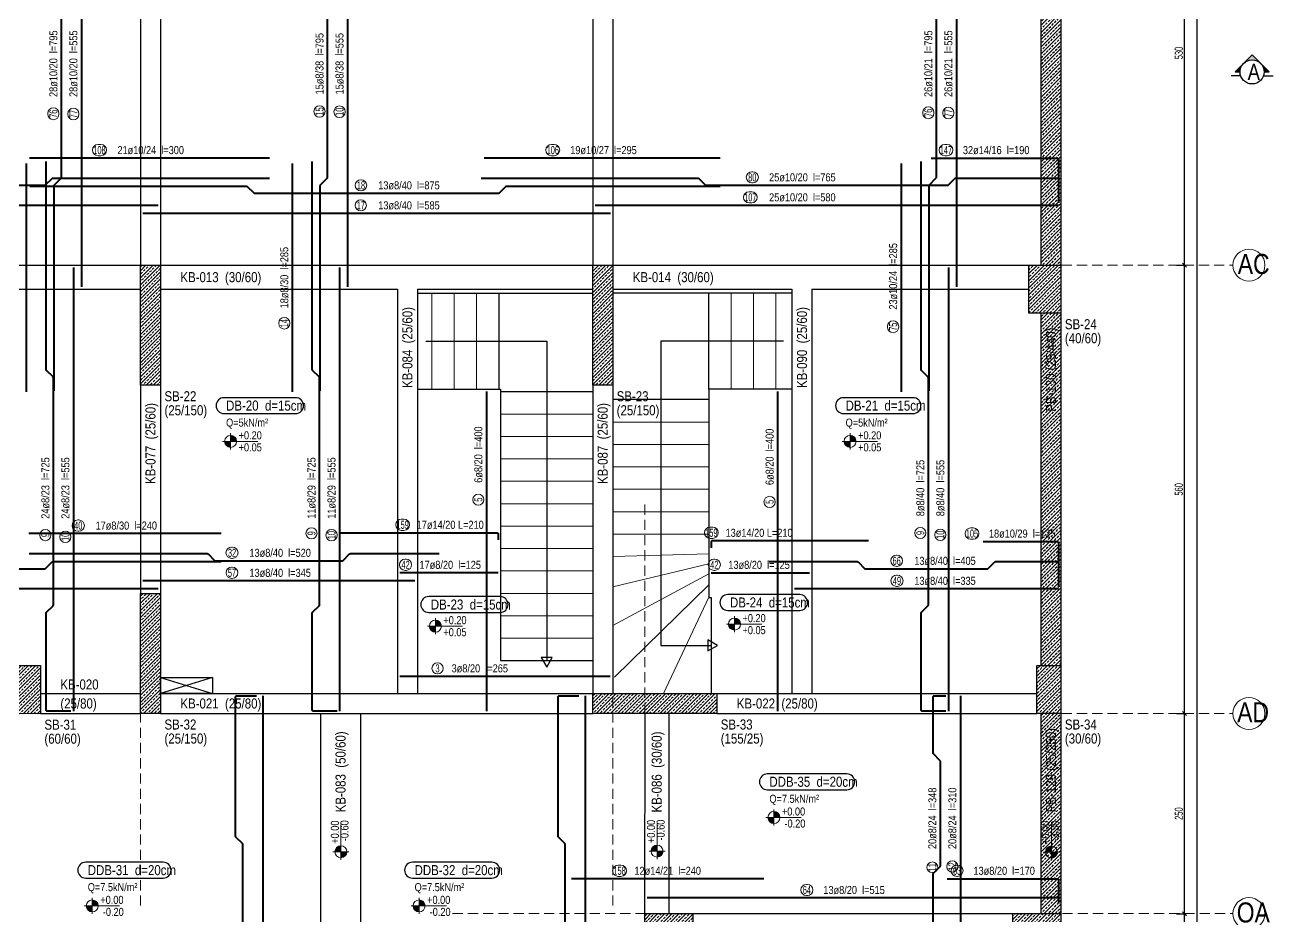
# Model space of a CAD drawing. Header units: millimetres. Extents: x 2543 to 7291, y 513 to 5794.
# Drawn here: x 5732 to 7291, y 3595 to 4708 of the extents above; entities that cross this region are included whole.
import ezdxf
from ezdxf.enums import TextEntityAlignment as Align

# ---------------------------------------------------------------- set-up
doc = ezdxf.new("R2010")
doc.units = ezdxf.units.MM
doc.linetypes.add('DASHED', pattern=[19.05, 12.7, -6.35])
for name, color, linetype, lineweight in [('AKS BALONU (BEYKENT)', 7, 'Continuous', 20), ('AKS CIZGISI (BEYKENT)', 252, 'DASHED', 20), ('AKS NO (BEYKENT)', 3, 'Continuous', 20), ('AKS OLCU (BEYKENT)', 200, 'Continuous', 20), ('BOSLUK (BEYKENT)', 30, 'Continuous', 30), ('CIZGI (BEYKENT)', 1, 'Continuous', 20), ('DONATI (BEYKENT)', 4, 'Continuous', 40), ('DONATI YAZISI (BEYKENT)', 3, 'Continuous', 20), ('DOSEME ISMI (BEYKENT)', 9, 'Continuous', 20), ('DOSEME PAFTA (BEYKENT)', 3, 'Continuous', 20), ('DOSEME SINIRI (BEYKENT)', 71, 'Continuous', 30), ('KESIT (BEYKENT)', 151, 'Continuous', 25), ('KESIT ISMI (BEYKENT)', 6, 'Continuous', 20), ('KIRIS (BEYKENT)', 2, 'Continuous', 30), ('KIRIS ISMI (BEYKENT)', 40, 'Continuous', 20), ('KOLON (BEYKENT)', 3, 'Continuous', 30), ('KOLON ISMI (BEYKENT)', 91, 'Continuous', 20), ('KOT CIZGI (BEYKENT)', 120, 'Continuous', 20), ('KOT YAZI (BEYKENT)', 7, 'Continuous', 20), ('MERDIVEN (BEYKENT)', 5, 'Continuous', 20), ('MERDIVEN YAZI (BEYKENT)', 51, 'Continuous', 20), ('PERDE (BEYKENT)', 6, 'Continuous', 30), ('PERDE ISMI (BEYKENT)', 240, 'Continuous', 20), ('POZ BALON (BEYKENT)', 14, 'Continuous', 20), ('POZ NO (BEYKENT)', 2, 'Continuous', 20), ('TARAMA (BEYKENT)', 252, 'Continuous', 20), ('YAZI (BEYKENT)', 140, 'Continuous', 20)]:
    doc.layers.add(name, color=color, linetype=linetype, lineweight=lineweight)
doc.styles.add('DSMOLC-50', font='Bahnschrift Light Condensed', dxfattribs={"width": 0.75, "height": 10})
doc.styles.add('KOT (BEYKENT)', font='')
doc.styles.add('YAZI (BEYKENT)', font='')
doc.styles.get('KOT (BEYKENT)').set_extended_font_data('Bahnschrift Light Condensed')
doc.styles.get('YAZI (BEYKENT)').set_extended_font_data('Bahnschrift Light Condensed')
doc.dimstyles.new('DSMOLC-50', dxfattribs={"dimtxt": 10, "dimasz": 5, "dimexe": 2, "dimexo": 2, "dimgap": 2, "dimtad": 1, "dimdec": 1, "dimrnd": 0.5, "dimzin": 12, "dimdsep": 46, "dimtxsty": 'DSMOLC-50', "dimblk": 'OBLIQUE', "dimblk1": 'OBLIQUE', "dimblk2": 'OBLIQUE', "dimcen": 0, "dimclrt": 7, "dimadec": 0, "dimazin": 0, "dimtfac": 1, "dimtdec": 4, "dimtix": 1, "dimtmove": 2, "dimatfit": 3, "dimfxl": 1, "dimtzin": 0, "dimarcsym": 0})
pattern_1 = [(45, (1460.26, 1205.411), (-4.490128, 4.490128), []), (45, (1464.75, 1205.411), (-4.490128, 4.490128), [3.175, -1.5875])]
pattern_2 = [(45, (1460.26, 1205.411), (-4.4194174, 4.4194174), []), (45, (1464.679, 1205.411), (-4.4194174, 4.4194174), [3.125, -1.5625])]

# ---------------------------------------------------------------- blocks, each defined once
blk = doc.blocks.new('_Oblique')
at = {"color": 0, "linetype": 'ByBlock', "lineweight": -2}
blk.add_line((-0.5, -0.5), (0.5, 0.5), dxfattribs=at)
blk = doc.blocks.new('*D88')
at = {"layer": 'AKS OLCU (BEYKENT)', "color": 0, "lineweight": -2, "transparency": 16777216}
for p, q in [((7170.5, 3598.3), (7182.5, 3598.3)), ((7180.5, 3078.3), (7180.5, 3598.3)), ((7170.5, 3078.3), (7182.5, 3078.3))]:
    blk.add_line(p, q, dxfattribs=at)
at = {"layer": 'DEFPOINTS', "color": 0, "transparency": 16777216}
for p in [(7168.5, 3598.3), (7180.5, 3598.3), (7168.5, 3078.3)]:
    blk.add_point(p, dxfattribs=at)
at = {"layer": 'AKS OLCU (BEYKENT)', "color": 0, "lineweight": -2, "transparency": 16777216, "xscale": 5, "yscale": 5, "zscale": 5}
for p, rotation in [((7180.5, 3598.3), 90), ((7180.5, 3078.3), 270)]:
    blk.add_blockref('_Oblique', p, dxfattribs=dict(at, rotation=rotation))
at = {"layer": 'AKS OLCU (BEYKENT)', "color": 7, "transparency": 16777216, "insert": (7173.4, 3338.3), "char_height": 10, "attachment_point": 5, "rotation": 90, "style": 'DSMOLC-50'}
blk.add_mtext('520', dxfattribs=at)
blk = doc.blocks.new('*D89')
at = {"layer": 'AKS OLCU (BEYKENT)', "color": 0, "lineweight": -2, "transparency": 16777216}
for p, q in [((7170.5, 3848.3), (7182.5, 3848.3)), ((7180.5, 3598.3), (7180.5, 3848.3)), ((7170.5, 3598.3), (7182.5, 3598.3))]:
    blk.add_line(p, q, dxfattribs=at)
at = {"layer": 'DEFPOINTS', "color": 0, "transparency": 16777216}
for p in [(7168.5, 3848.3), (7180.5, 3848.3), (7168.5, 3598.3)]:
    blk.add_point(p, dxfattribs=at)
at = {"layer": 'AKS OLCU (BEYKENT)', "color": 0, "lineweight": -2, "transparency": 16777216, "xscale": 5, "yscale": 5, "zscale": 5}
for p, rotation in [((7180.5, 3848.3), 90), ((7180.5, 3598.3), 270)]:
    blk.add_blockref('_Oblique', p, dxfattribs=dict(at, rotation=rotation))
at = {"layer": 'AKS OLCU (BEYKENT)', "color": 7, "transparency": 16777216, "insert": (7173.4, 3723.3), "char_height": 10, "attachment_point": 5, "rotation": 90, "style": 'DSMOLC-50'}
blk.add_mtext('250', dxfattribs=at)
blk = doc.blocks.new('*D90')
at = {"layer": 'AKS OLCU (BEYKENT)', "color": 0, "lineweight": -2, "transparency": 16777216}
for p, q in [((7170.5, 4408.3), (7182.5, 4408.3)), ((7180.5, 3848.3), (7180.5, 4408.3)), ((7170.5, 3848.3), (7182.5, 3848.3))]:
    blk.add_line(p, q, dxfattribs=at)
at = {"layer": 'DEFPOINTS', "color": 0, "transparency": 16777216}
for p in [(7168.5, 4408.3), (7180.5, 4408.3), (7168.5, 3848.3)]:
    blk.add_point(p, dxfattribs=at)
at = {"layer": 'AKS OLCU (BEYKENT)', "color": 0, "lineweight": -2, "transparency": 16777216, "xscale": 5, "yscale": 5, "zscale": 5}
for p, rotation in [((7180.5, 4408.3), 90), ((7180.5, 3848.3), 270)]:
    blk.add_blockref('_Oblique', p, dxfattribs=dict(at, rotation=rotation))
at = {"layer": 'AKS OLCU (BEYKENT)', "color": 7, "transparency": 16777216, "insert": (7173.4, 4128.3), "char_height": 10, "attachment_point": 5, "rotation": 90, "style": 'DSMOLC-50'}
blk.add_mtext('560', dxfattribs=at)
blk = doc.blocks.new('*D91')
at = {"layer": 'AKS OLCU (BEYKENT)', "color": 0, "lineweight": -2, "transparency": 16777216}
for p, q in [((7170.5, 4938.3), (7182.5, 4938.3)), ((7180.5, 4408.3), (7180.5, 4938.3)), ((7170.5, 4408.3), (7182.5, 4408.3))]:
    blk.add_line(p, q, dxfattribs=at)
at = {"layer": 'DEFPOINTS', "color": 0, "transparency": 16777216}
for p in [(7168.5, 4938.3), (7180.5, 4938.3), (7168.5, 4408.3)]:
    blk.add_point(p, dxfattribs=at)
at = {"layer": 'AKS OLCU (BEYKENT)', "color": 0, "lineweight": -2, "transparency": 16777216, "xscale": 5, "yscale": 5, "zscale": 5}
for p, rotation in [((7180.5, 4938.3), 90), ((7180.5, 4408.3), 270)]:
    blk.add_blockref('_Oblique', p, dxfattribs=dict(at, rotation=rotation))
at = {"layer": 'AKS OLCU (BEYKENT)', "color": 7, "transparency": 16777216, "insert": (7173.4, 4673.3), "char_height": 10, "attachment_point": 5, "rotation": 90, "style": 'DSMOLC-50'}
blk.add_mtext('530', dxfattribs=at)
blk = doc.blocks.new('*D93')
at = {"layer": 'AKS OLCU (BEYKENT)', "color": 0, "lineweight": -2, "transparency": 16777216}
for p, q in [((7170.5, 5343.3), (7198.5, 5343.3)), ((7196.5, 803.3), (7196.5, 5343.3)), ((7170.5, 803.3), (7198.5, 803.3))]:
    blk.add_line(p, q, dxfattribs=at)
at = {"layer": 'DEFPOINTS', "color": 0, "transparency": 16777216}
for p in [(7168.5, 5343.3), (7196.5, 5343.3), (7168.5, 803.3)]:
    blk.add_point(p, dxfattribs=at)
at = {"layer": 'AKS OLCU (BEYKENT)', "color": 0, "lineweight": -2, "transparency": 16777216, "xscale": 5, "yscale": 5, "zscale": 5}
for p, rotation in [((7196.5, 5343.3), 90), ((7196.5, 803.3), 270)]:
    blk.add_blockref('_Oblique', p, dxfattribs=dict(at, rotation=rotation))
at = {"layer": 'AKS OLCU (BEYKENT)', "color": 7, "transparency": 16777216, "insert": (7189.4, 3073.3), "char_height": 10, "attachment_point": 5, "rotation": 90, "style": 'DSMOLC-50'}
blk.add_mtext('4540', dxfattribs=at)

msp = doc.modelspace()

# ---------------------------------------------------------------- hatches: boundary and pattern name
at = {"layer": 'KESIT (BEYKENT)', "lineweight": -3}
h = msp.add_hatch(color=256, dxfattribs=at)
h.dxf.hatch_style = 1
h.paths.add_polyline_path([(7275.5, 4660.26), (7264.89, 4670.87), (7254.29, 4660.26, -0.1989124), (7264.89, 4664.65, -0.1989124)])
h = msp.add_hatch(color=256, dxfattribs=at)
h.dxf.hatch_style = 1
h.paths.add_polyline_path([(7249.89, 4649.65, -0.1989124), (7254.29, 4660.26), (7243.68, 4649.65)])
h = msp.add_hatch(color=256, dxfattribs=at)
h.dxf.hatch_style = 1
h.paths.add_polyline_path([(7286.11, 4649.65), (7275.5, 4660.26, -0.1989124), (7279.89, 4649.65)])
at = {"layer": 'KOT CIZGI (BEYKENT)'}
h = msp.add_hatch(color=256, dxfattribs=at)
h.dxf.hatch_style = 1
h.paths.add_polyline_path([(5988.67, 4195.77), (5988.67, 4188.27), (5996.17, 4188.27, 0.4142136)])
h = msp.add_hatch(color=256, dxfattribs=at)
h.dxf.hatch_style = 1
h.paths.add_polyline_path([(6762.71, 4195.77), (6762.71, 4188.27), (6770.21, 4188.27, 0.4142136)])
h = msp.add_hatch(color=256, dxfattribs=at)
h.dxf.hatch_style = 1
h.paths.add_polyline_path([(5988.67, 4188.27), (5981.17, 4188.27, 0.4142136), (5988.67, 4180.77)])
h = msp.add_hatch(color=256, dxfattribs=at)
h.dxf.hatch_style = 1
h.paths.add_polyline_path([(6762.71, 4188.27), (6755.21, 4188.27, 0.4142136), (6762.71, 4180.77)])
h = msp.add_hatch(color=256, dxfattribs=at)
h.dxf.hatch_style = 1
h.paths.add_polyline_path([(6244.46, 3964.89), (6244.46, 3957.39), (6251.96, 3957.39, 0.4142136)])
h = msp.add_hatch(color=256, dxfattribs=at)
h.dxf.hatch_style = 1
h.paths.add_polyline_path([(6618.22, 3967.46), (6618.22, 3959.96), (6625.72, 3959.96, 0.4142136)])
h = msp.add_hatch(color=256, dxfattribs=at)
h.dxf.hatch_style = 1
h.paths.add_polyline_path([(6244.46, 3957.39), (6236.96, 3957.39, 0.4142136), (6244.46, 3949.89)])
h = msp.add_hatch(color=256, dxfattribs=at)
h.dxf.hatch_style = 1
h.paths.add_polyline_path([(6618.22, 3959.96), (6610.72, 3959.96, 0.4142136), (6618.22, 3952.46)])
h = msp.add_hatch(color=256, dxfattribs=at)
h.dxf.hatch_style = 1
h.paths.add_polyline_path([(6667.52, 3718.41), (6660.02, 3718.41, 0.4142136), (6667.52, 3710.91)])
h = msp.add_hatch(color=256, dxfattribs=at)
h.dxf.hatch_style = 1
h.paths.add_polyline_path([(6667.52, 3725.91), (6667.52, 3718.41), (6675.02, 3718.41, 0.4142136)])
h = msp.add_hatch(color=256, dxfattribs=at)
h.dxf.hatch_style = 1
h.paths.add_polyline_path([(6118.94, 3675.67), (6126.44, 3675.67), (6126.44, 3683.17, 0.4142136)])
h = msp.add_hatch(color=256, dxfattribs=at)
h.dxf.hatch_style = 1
h.paths.add_polyline_path([(6513.94, 3676.48), (6521.44, 3676.48), (6521.44, 3683.98, 0.4142136)])
h = msp.add_hatch(color=256, dxfattribs=at)
h.dxf.hatch_style = 1
h.paths.add_polyline_path([(7006.64, 3675.24), (7014.14, 3675.24), (7014.14, 3682.74, 0.4142136)])
h = msp.add_hatch(color=256, dxfattribs=at)
h.dxf.hatch_style = 1
h.paths.add_polyline_path([(6126.44, 3675.67), (6126.44, 3668.17, 0.4142136), (6133.94, 3675.67)])
h = msp.add_hatch(color=256, dxfattribs=at)
h.dxf.hatch_style = 1
h.paths.add_polyline_path([(6521.44, 3676.48), (6521.44, 3668.98, 0.4142136), (6528.94, 3676.48)])
h = msp.add_hatch(color=256, dxfattribs=at)
h.dxf.hatch_style = 1
h.paths.add_polyline_path([(7014.14, 3675.24), (7014.14, 3667.74, 0.4142136), (7021.64, 3675.24)])
h = msp.add_hatch(color=256, dxfattribs=at)
h.dxf.hatch_style = 1
h.paths.add_polyline_path([(5815.85, 3608.05), (5808.35, 3608.05, 0.4142136), (5815.85, 3600.55)])
h = msp.add_hatch(color=256, dxfattribs=at)
h.dxf.hatch_style = 1
h.paths.add_polyline_path([(5815.85, 3615.55), (5815.85, 3608.05), (5823.35, 3608.05, 0.4142136)])
h = msp.add_hatch(color=256, dxfattribs=at)
h.dxf.hatch_style = 1
h.paths.add_polyline_path([(6224.18, 3608.05), (6216.68, 3608.05, 0.4142136), (6224.18, 3600.55)])
h = msp.add_hatch(color=256, dxfattribs=at)
h.dxf.hatch_style = 1
h.paths.add_polyline_path([(6224.18, 3615.55), (6224.18, 3608.05), (6231.68, 3608.05, 0.4142136)])
at = {"layer": 'TARAMA (BEYKENT)', "lineweight": -3}
h = msp.add_hatch(dxfattribs=at)
h.set_pattern_fill('ANSI33', color=256)
h.set_pattern_definition(pattern_1)
h.paths.add_polyline_path([(7026.04, 4878.34), (7001.04, 4878.34), (7001.04, 4408.34), (7026.14, 4408.34)])
at = {"layer": 'TARAMA (BEYKENT)'}
h = msp.add_hatch(dxfattribs=at)
h.set_pattern_fill('ANSI33', color=256, style=0, pattern_type=0)
h.set_pattern_definition(pattern_2)
h.paths.add_polyline_path([(5876.04, 4408.34), (5901.04, 4408.34), (5901.04, 4258.34), (5876.04, 4258.34)], flags=0)
h = msp.add_hatch(dxfattribs=at)
h.set_pattern_fill('ANSI33', color=256, style=0, pattern_type=0)
h.set_pattern_definition(pattern_2)
h.paths.add_polyline_path([(6441.04, 4408.34), (6466.04, 4408.34), (6466.04, 4258.34), (6441.04, 4258.34)], flags=0)
h = msp.add_hatch(dxfattribs=at)
h.set_pattern_fill('ANSI33', color=256, style=0, pattern_type=0)
h.set_pattern_definition(pattern_2)
h.paths.add_polyline_path([(6986.04, 4408.34), (7026.04, 4408.34), (7026.04, 4348.34), (6986.04, 4348.34)], flags=0)
at = {"layer": 'TARAMA (BEYKENT)', "lineweight": -3}
h = msp.add_hatch(dxfattribs=at)
h.set_pattern_fill('ANSI33', color=256)
h.set_pattern_definition(pattern_1)
h.paths.add_polyline_path([(7026.04, 4348.34), (7001.04, 4348.34), (7001.04, 3908.34), (7026.14, 3908.34)])
at = {"layer": 'TARAMA (BEYKENT)'}
h = msp.add_hatch(dxfattribs=at)
h.set_pattern_fill('ANSI33', color=256, style=0, pattern_type=0)
h.set_pattern_definition(pattern_2)
h.paths.add_polyline_path([(5876.04, 3998.34), (5901.04, 3998.34), (5901.04, 3848.34), (5876.04, 3848.34)], flags=0)
h = msp.add_hatch(dxfattribs=at)
h.set_pattern_fill('ANSI33', color=256, style=0, pattern_type=0)
h.set_pattern_definition(pattern_2)
h.paths.add_polyline_path([(5691.08, 3908.14), (5751.08, 3908.1), (5751.04, 3848.1), (5691.04, 3848.14)], flags=0)
h = msp.add_hatch(dxfattribs=at)
h.set_pattern_fill('ANSI33', color=256, style=0, pattern_type=0)
h.set_pattern_definition(pattern_2)
h.paths.add_polyline_path([(6996.04, 3908.34), (7026.04, 3908.34), (7026.04, 3848.34), (6996.04, 3848.34)], flags=0)
h = msp.add_hatch(dxfattribs=at)
h.set_pattern_fill('ANSI33', color=256, style=0, pattern_type=0)
h.set_pattern_definition(pattern_2)
h.paths.add_polyline_path([(6441.04, 3873.34), (6596.04, 3873.34), (6596.04, 3848.34), (6441.04, 3848.34)], flags=0)
at = {"layer": 'TARAMA (BEYKENT)', "lineweight": -3}
h = msp.add_hatch(dxfattribs=at)
h.set_pattern_fill('ANSI33', color=256)
h.set_pattern_definition(pattern_1)
h.paths.add_polyline_path([(7026.04, 3848.34), (7001.04, 3848.34), (7001.04, 3598.34), (7026.14, 3598.34)])
at = {"layer": 'TARAMA (BEYKENT)'}
h = msp.add_hatch(dxfattribs=at)
h.set_pattern_fill('ANSI33', color=256, style=0, pattern_type=0)
h.set_pattern_definition(pattern_2)
h.paths.add_polyline_path([(6506.04, 3598.34), (6566.04, 3598.34), (6566.04, 3558.34), (6506.04, 3558.34)], flags=0)
h = msp.add_hatch(dxfattribs=at)
h.set_pattern_fill('ANSI33', color=256, style=0, pattern_type=0)
h.set_pattern_definition(pattern_2)
h.paths.add_polyline_path([(6966.04, 3598.34), (7026.04, 3598.34), (7026.04, 3558.34), (6966.04, 3558.34)], flags=0)

# ---------------------------------------------------------------- linework, layer by layer
at = {"layer": 'AKS BALONU (BEYKENT)'}
for centre in [(7261.04, 4408.34), (7261.04, 3848.34), (7261.04, 3598.34)]:
    msp.add_circle(centre, 20, dxfattribs=at)
at = {"layer": 'AKS CIZGISI (BEYKENT)'}
for p, q in [((5876.04, 3608.34), (5876.04, 5543.34)), ((6466.04, 3608.34), (6466.04, 5543.34)), ((7026.04, 2813.34), (7026.04, 5543.34)), ((2836.04, 4408.34), (7241.04, 4408.34)), ((6506.04, 553.34), (6506.04, 4113.34)), ((2836.04, 3848.34), (7241.04, 3848.34)), ((6266.04, 3598.34), (7241.04, 3598.34))]:
    msp.add_line(p, q, dxfattribs=at)
at = {"layer": 'BOSLUK (BEYKENT)'}
msp.add_lwpolyline([(5901.04, 3893.34), (5966.04, 3893.34), (5966.04, 3873.34), (5901.04, 3873.34)], close=True, dxfattribs=at)
at = {"layer": 'CIZGI (BEYKENT)', "lineweight": -3}
for p, q in [((5901.04, 3893.34), (5966.04, 3873.34)), ((5966.04, 3893.34), (5901.04, 3873.34))]:
    msp.add_line(p, q, dxfattribs=at)
at = {"layer": 'DONATI (BEYKENT)'}
for points in [[(5768.22, 4251.45), (5768.22, 4507.72, -0.1989124), (5768.66, 4508.78), (5776.78, 4516.9, 0.1989124), (5777.22, 4517.96), (5777.22, 4798.72, 0.1989124), (5776.78, 4799.78), (5768.66, 4807.9, -0.1989124), (5768.22, 4808.96), (5768.22, 5033.99)], [(6100.73, 4251.45), (6100.73, 4507.72, -0.1989124), (6101.17, 4508.78), (6109.3, 4516.9, 0.1989124), (6109.73, 4517.96), (6109.73, 4798.72, 0.1989124), (6109.3, 4799.78), (6101.17, 4807.9, -0.1989124), (6100.73, 4808.96), (6100.73, 5033.99)], [(6861.43, 4251.45), (6861.43, 4507.72, -0.1989124), (6861.87, 4508.78), (6869.99, 4516.9, 0.1989124), (6870.43, 4517.96), (6870.43, 4798.72, 0.1989124), (6869.99, 4799.78), (6861.87, 4807.9, -0.1989124), (6861.43, 4808.96), (6861.43, 5033.99)], [(5789.22, 3851.34), (5759.72, 3851.34, -0.4142136), (5758.22, 3852.84), (5758.22, 3973.72, -0.1989124), (5758.66, 3974.78), (5766.78, 3982.9, 0.1989124), (5767.22, 3983.96), (5767.22, 4267.72, 0.1989124), (5766.78, 4268.78), (5758.66, 4276.9, -0.1989124), (5758.22, 4277.96), (5758.22, 4537.88)], [(6121.73, 3851.34), (6092.23, 3851.34, -0.4142136), (6090.73, 3852.84), (6090.73, 3973.72, -0.1989124), (6091.17, 3974.78), (6099.3, 3982.9, 0.1989124), (6099.73, 3983.96), (6099.73, 4267.72, 0.1989124), (6099.3, 4268.78), (6091.17, 4276.9, -0.1989124), (6090.73, 4277.96), (6090.73, 4537.88)], [(6882.43, 3851.34), (6852.93, 3851.34, -0.4142136), (6851.43, 3852.84), (6851.43, 3973.72, -0.1989124), (6851.87, 3974.78), (6859.99, 3982.9, 0.1989124), (6860.43, 3983.96), (6860.43, 4267.72, 0.1989124), (6859.99, 4268.78), (6851.87, 4276.9, -0.1989124), (6851.43, 4277.96), (6851.43, 4537.88)], [(6864.04, 4542.03), (7021.63, 4542.03, -0.4142136), (7023.13, 4540.53), (7023.13, 4511.11)], [(5164.77, 4517.03), (5435.47, 4517.03, -0.1989124), (5436.53, 4516.59), (5444.65, 4508.47, 0.1989124), (5445.71, 4508.03), (5756.36, 4508.03, 0.1989124), (5757.42, 4508.47), (5765.54, 4516.59, -0.1989124), (5766.6, 4517.03), (6037.31, 4517.03)], [(5737.9, 4507.03), (6008.37, 4507.03, -0.1989124), (6009.43, 4506.59), (6017.55, 4498.47, 0.1989124), (6018.61, 4498.03), (6323.47, 4498.03, 0.1989124), (6324.53, 4498.47), (6332.65, 4506.59, -0.1989124), (6333.71, 4507.03), (6600.44, 4507.03)], [(6301.51, 4517.03), (6572.49, 4517.03, -0.1989124), (6573.55, 4516.59), (6581.67, 4508.47, 0.1989124), (6582.73, 4508.03), (6884.44, 4508.03, 0.1989124), (6885.5, 4508.47), (6893.62, 4516.59, -0.1989124), (6894.68, 4517.03), (7021.63, 4517.03, -0.4142136), (7023.13, 4515.53), (7023.13, 4486.11)], [(6126.04, 4074.05), (6321.37, 4074.05, -0.4142136), (6322.87, 4072.55), (6322.87, 4065.05)], [(6785.87, 4064.05), (6590.54, 4064.05, 0.4142136), (6589.04, 4062.55), (6589.04, 4055.05)], [(6929.04, 4063.05), (7021.62, 4063.05, -0.4142136), (7023.12, 4061.55), (7023.12, 4032.13)], [(5736.84, 4048.05), (5959.55, 4048.05, -0.1989124), (5960.61, 4047.61), (5968.73, 4039.49, 0.1989124), (5969.79, 4039.05), (6128.2, 4039.05, 0.1989124), (6129.26, 4039.49), (6137.38, 4047.61, -0.1989124), (6138.44, 4048.05), (6249.37, 4048.05)], [(5164.24, 4038.05), (5435.4, 4038.05, -0.1989124), (5436.46, 4037.61), (5444.58, 4029.49, 0.1989124), (5445.64, 4029.05), (5756.34, 4029.05, 0.1989124), (5757.4, 4029.49), (5765.52, 4037.61, -0.1989124), (5766.58, 4038.05), (5976.78, 4038.05)], [(6661.5, 4038.05), (6771.62, 4038.05, -0.1989124), (6772.68, 4037.61), (6780.8, 4029.49, 0.1989124), (6781.86, 4029.05), (6934.22, 4029.05, 0.1989124), (6935.28, 4029.49), (6943.4, 4037.61, -0.1989124), (6944.46, 4038.05), (7021.62, 4038.05, -0.4142136), (7023.12, 4036.55), (7023.12, 4007.13)], [(6020.94, 3051.34), (5996.44, 3051.34, -0.4142136), (5994.94, 3052.84), (5994.94, 3231.72, -0.1989124), (5995.38, 3232.78), (6003.5, 3240.9, 0.1989124), (6003.94, 3241.96), (6003.94, 3684.72, 0.1989124), (6003.5, 3685.78), (5995.38, 3693.9, -0.1989124), (5994.94, 3694.96), (5994.94, 3868.84, -0.4142136), (5996.44, 3870.34), (6020.94, 3870.34)], [(6423.79, 3051.34), (6399.29, 3051.34, -0.4142136), (6397.79, 3052.84), (6397.79, 3231.72, -0.1989124), (6398.23, 3232.78), (6406.35, 3240.9, 0.1989124), (6406.79, 3241.96), (6406.79, 3684.72, 0.1989124), (6406.35, 3685.78), (6398.23, 3693.9, -0.1989124), (6397.79, 3694.96), (6397.79, 3868.84, -0.4142136), (6399.29, 3870.34), (6423.79, 3870.34)], [(6882.43, 3561.34), (6867.93, 3561.34, -0.4142136), (6866.43, 3562.84), (6866.43, 3647.72, -0.1989124), (6866.87, 3648.78), (6874.99, 3656.9, 0.1989124), (6875.43, 3657.96), (6875.43, 3788.72, 0.1989124), (6874.99, 3789.78), (6866.87, 3797.9, -0.1989124), (6866.43, 3798.96), (6866.43, 3868.84, -0.4142136), (6867.93, 3870.34), (6882.43, 3870.34)], [(6884.04, 3641.91), (7021.63, 3641.91, -0.4142136), (7023.13, 3640.41), (7023.13, 3610.99)]]:
    msp.add_lwpolyline(points, format="xyb", dxfattribs=at)
for points in [[(5802.22, 4935.34), (5802.22, 4381.34)], [(6134.73, 4935.34), (6134.73, 4381.34)], [(6895.43, 4935.34), (6895.43, 4381.34)], [(6037.24, 4542.03), (5737.24, 4542.03)], [(6600.47, 4542.03), (6305.47, 4542.03)], [(5733.22, 4535.22), (5733.22, 4250.22)], [(6065.73, 4535.22), (6065.73, 4250.22)], [(6826.43, 4535.22), (6826.43, 4250.22)], [(5897.96, 4483.03), (5304.13, 4483.03)], [(7023.13, 4483.03), (6444.13, 4483.03)], [(6463.13, 4473.03), (5878.94, 4473.03)], [(5792.22, 4405.34), (5792.22, 3851.34)], [(6124.73, 4405.34), (6124.73, 3851.34)], [(6885.43, 4405.34), (6885.43, 3851.34)], [(6308.19, 4250.34), (6308.19, 3851.34)], [(6672.09, 4250.34), (6672.09, 3851.34)], [(5976.72, 4073.05), (5736.72, 4073.05)], [(6322.87, 4024.05), (6200.04, 4024.05)], [(6589.04, 4024.05), (6711.87, 4024.05)], [(6219.04, 4014.05), (5878.94, 4014.05)], [(5897.95, 4004.05), (5304.08, 4004.05)], [(7023.12, 4004.05), (6693.04, 4004.05)], [(6463.04, 3894.71), (6200.04, 3894.71)], [(6028.94, 3870.34), (6028.94, 3051.34)], [(6431.79, 3870.34), (6431.79, 3051.34)], [(6900.43, 3870.34), (6900.43, 3561.34)], [(6654.76, 3641.91), (6414.76, 3641.91)], [(7023.13, 3617.91), (6508.95, 3617.91)]]:
    msp.add_lwpolyline(points, dxfattribs=at)
at = {"layer": 'DOSEME PAFTA (BEYKENT)', "lineweight": -3}
for points in [[(5980.39, 4223.02), (6069.88, 4223.02, 1), (6069.88, 4242.8), (5980.39, 4242.8, 1)], [(6754.43, 4223.02), (6841.35, 4223.02, 1), (6841.35, 4242.8), (6754.43, 4242.8, 1)], [(6236.18, 3974.53), (6325.35, 3974.53, 1), (6325.35, 3994.32), (6236.18, 3994.32, 1)], [(6609.93, 3977.1), (6699.72, 3977.1, 1), (6699.72, 3996.88), (6609.93, 3996.88, 1)], [(6659.23, 3753.17), (6758.57, 3753.17, 1), (6758.57, 3772.95), (6659.23, 3772.95, 1)], [(5807.57, 3642.8), (5904.47, 3642.8, 1), (5904.47, 3662.58), (5807.57, 3662.58, 1)], [(6215.9, 3642.8), (6315.11, 3642.8, 1), (6315.11, 3662.58), (6215.9, 3662.58, 1)]]:
    msp.add_lwpolyline(points, format="xyb", close=True, dxfattribs=at)
at = {"layer": 'DOSEME SINIRI (BEYKENT)'}
for p, q in [((6222.04, 4373.34), (6441.04, 4373.34)), ((6324.04, 4253.34), (6324.04, 4373.34)), ((6690.04, 4373.34), (6466.04, 4373.34)), ((6586.04, 4253.34), (6586.04, 4373.34)), ((6326.04, 4250.34), (6441.14, 4250.34)), ((6586.04, 4240.34), (6466.04, 4240.34)), ((6326.04, 3914.34), (6441.14, 3914.34))]:
    msp.add_line(p, q, dxfattribs=at)
for points in [[(6222.04, 4253.34), (6325.87, 4253.34), (6325.87, 3914.34)], [(6690.04, 4253.34), (6586.04, 4253.34), (6586.04, 3993.34), (6589.04, 3993.34), (6589.04, 3873.34)]]:
    msp.add_lwpolyline(points, dxfattribs=at)
at = {"layer": 'KESIT (BEYKENT)', "lineweight": -3, "flags": 128}
for points in [[(7279.89, 4649.65), (7286.11, 4649.65), (7264.89, 4670.87), (7243.68, 4649.65), (7249.89, 4649.65)], [(7250.75, 4644.65), (7238.68, 4644.65)], [(7279.03, 4644.65), (7291.11, 4644.65)]]:
    msp.add_lwpolyline(points, dxfattribs=at)
at = {"layer": 'KESIT (BEYKENT)', "lineweight": -3}
msp.add_circle((7264.89, 4649.65), 15, dxfattribs=at)
at = {"layer": 'KIRIS (BEYKENT)'}
for p, q in [((5875.94, 4878.44), (5875.94, 4408.44)), ((5901.04, 4878.44), (5900.94, 4408.44)), ((6441.04, 4878.44), (6441.14, 4408.44)), ((6466.04, 4878.44), (6466.14, 4408.44)), ((5326.14, 4408.34), (5875.94, 4408.34)), ((5900.94, 4408.34), (6441.14, 4408.34)), ((6466.14, 4408.34), (6986.14, 4408.34)), ((5326.14, 4378.34), (5875.94, 4378.34)), ((5900.94, 4378.34), (6197.04, 4378.34)), ((6197.04, 4378.34), (6197.04, 3873.34)), ((6222.04, 4378.34), (6441.14, 4378.34)), ((6222.04, 4378.34), (6222.04, 3873.34)), ((6466.14, 4378.34), (6690.04, 4378.34)), ((6690.04, 4378.34), (6690.04, 3873.34)), ((6715.04, 4378.34), (6986.14, 4378.34)), ((6715.04, 4378.34), (6715.04, 3873.34)), ((5875.94, 4258.44), (5875.94, 3998.24)), ((5901.04, 4258.44), (5900.94, 3998.24)), ((6441.14, 4258.44), (6441.04, 3873.34)), ((6466.04, 4258.44), (6466.04, 3873.24)), ((5750.96, 3873.34), (5875.94, 3873.34)), ((5900.94, 3873.34), (6441.14, 3873.34)), ((6596.14, 3873.34), (6996.14, 3873.34)), ((5750.94, 3848.34), (5875.94, 3848.34)), ((5900.94, 3848.34), (6441.14, 3848.34)), ((6101.04, 3848.34), (6100.94, 3078.44)), ((6151.04, 3848.34), (6151.04, 3078.44)), ((6506.04, 3848.24), (6505.94, 3598.44)), ((6536.04, 3848.24), (6536.04, 3598.44)), ((6596.14, 3848.34), (6996.14, 3848.34)), ((6565.94, 3598.34), (6966.14, 3598.34))]:
    msp.add_line(p, q, dxfattribs=at)
at = {"layer": 'KOLON (BEYKENT)'}
for points in [[(5876.04, 4408.34), (5901.04, 4408.34), (5901.04, 4258.34), (5876.04, 4258.34)], [(6441.04, 4408.34), (6466.04, 4408.34), (6466.04, 4258.34), (6441.04, 4258.34)], [(6986.04, 4408.34), (7026.04, 4408.34), (7026.04, 4348.34), (6986.04, 4348.34)], [(5876.04, 3998.34), (5901.04, 3998.34), (5901.04, 3848.34), (5876.04, 3848.34)], [(5691.08, 3908.14), (5751.08, 3908.1), (5751.04, 3848.1), (5691.04, 3848.14)], [(6996.04, 3908.34), (7026.04, 3908.34), (7026.04, 3848.34), (6996.04, 3848.34)], [(6441.04, 3873.34), (6596.04, 3873.34), (6596.04, 3848.34), (6441.04, 3848.34)], [(6506.04, 3598.34), (6566.04, 3598.34), (6566.04, 3558.34), (6506.04, 3558.34)], [(6966.04, 3598.34), (7026.04, 3598.34), (7026.04, 3558.34), (6966.04, 3558.34)]]:
    msp.add_lwpolyline(points, close=True, dxfattribs=at)
at = {"layer": 'KOT CIZGI (BEYKENT)'}
for p, q in [((5988.67, 4198.27), (5988.67, 4178.27)), ((6762.71, 4198.27), (6762.71, 4178.27)), ((5978.67, 4188.27), (6022.7, 4188.27)), ((6752.71, 4188.27), (6796.74, 4188.27)), ((6244.46, 3967.39), (6244.46, 3947.39)), ((6618.22, 3969.96), (6618.22, 3949.96)), ((6234.46, 3957.39), (6278.49, 3957.39)), ((6608.22, 3959.96), (6652.24, 3959.96)), ((6667.52, 3728.41), (6667.52, 3708.41)), ((6657.52, 3718.41), (6701.54, 3718.41)), ((6126.44, 3665.67), (6126.44, 3709.69)), ((6521.44, 3666.48), (6521.44, 3710.51)), ((7014.14, 3665.24), (7014.14, 3709.26)), ((6116.44, 3675.67), (6136.44, 3675.67)), ((6511.44, 3676.48), (6531.44, 3676.48)), ((7004.14, 3675.24), (7024.14, 3675.24)), ((5815.85, 3618.05), (5815.85, 3598.05)), ((6224.18, 3618.05), (6224.18, 3598.05)), ((5805.85, 3608.05), (5849.88, 3608.05)), ((6214.18, 3608.05), (6258.21, 3608.05))]:
    msp.add_line(p, q, dxfattribs=at)
for centre in [(5988.67, 4188.27), (6762.71, 4188.27), (6244.46, 3957.39), (6618.22, 3959.96), (6667.52, 3718.41), (6126.44, 3675.67), (6521.44, 3676.48), (7014.14, 3675.24), (5815.85, 3608.05), (6224.18, 3608.05)]:
    msp.add_circle(centre, 7.5, dxfattribs=at)
at = {"layer": 'MERDIVEN (BEYKENT)'}
for p, q in [((6240.04, 4253.34), (6240.04, 4373.34)), ((6268.04, 4253.34), (6268.04, 4373.34)), ((6296.04, 4253.34), (6296.04, 4373.34)), ((6614.04, 4253.34), (6614.04, 4373.34)), ((6642.04, 4253.34), (6642.04, 4373.34)), ((6670.04, 4253.34), (6670.04, 4373.34)), ((6326.04, 4222.34), (6441.14, 4222.34)), ((6586.04, 4212.34), (6466.04, 4212.34)), ((6326.04, 4194.34), (6441.14, 4194.34)), ((6586.04, 4184.34), (6466.04, 4184.34)), ((6326.04, 4166.34), (6441.14, 4166.34)), ((6586.04, 4156.34), (6466.04, 4156.34)), ((6326.04, 4138.34), (6441.14, 4138.34)), ((6586.04, 4128.34), (6466.04, 4128.34)), ((6326.04, 4110.34), (6441.14, 4110.34)), ((6586.04, 4100.34), (6466.04, 4100.34)), ((6326.04, 4082.34), (6441.14, 4082.34)), ((6586.04, 4072.34), (6466.04, 4072.34)), ((6326.04, 4054.34), (6441.14, 4054.34)), ((6586.04, 4047.84), (6466.04, 4044.34)), ((6326.04, 4026.34), (6441.14, 4026.34)), ((6586.04, 4035.34), (6466.04, 4006.34)), ((6466.04, 3958.34), (6586.04, 4022.83)), ((6468.14, 3893.9), (6586.04, 4009.15)), ((6326.04, 3998.34), (6441.14, 3998.34)), ((6529.36, 3873.34), (6586.04, 3993.8)), ((6326.04, 3970.34), (6441.14, 3970.34)), ((6326.04, 3942.34), (6441.14, 3942.34))]:
    msp.add_line(p, q, dxfattribs=at)
at = {"layer": 'MERDIVEN YAZI (BEYKENT)', "lineweight": -3, "flags": 128}
for points in [[(6232.67, 4313.34), (6383.59, 4313.34), (6383.59, 3914.34)], [(6679.31, 4313.34), (6526.04, 4313.34), (6526.04, 3933.34), (6589.04, 3933.34)]]:
    msp.add_lwpolyline(points, dxfattribs=at)
for points in [[(6597.04, 3933.34), (6585.04, 3940.27), (6585.04, 3926.41)], [(6383.59, 3906.34), (6390.52, 3918.34), (6376.66, 3918.34)]]:
    msp.add_lwpolyline(points, close=True, dxfattribs=at)
at = {"layer": 'PERDE (BEYKENT)'}
for p, q in [((7001.04, 4878.44), (7001.04, 4408.44)), ((7026.04, 4878.44), (7026.14, 4408.44)), ((7001.04, 4348.44), (7001.04, 3908.24)), ((7026.04, 4348.44), (7026.14, 3908.24)), ((7001.04, 3848.24), (7001.04, 3598.44)), ((7026.04, 3848.24), (7026.14, 3598.44))]:
    msp.add_line(p, q, dxfattribs=at)
at = {"layer": 'POZ BALON (BEYKENT)'}
for points in [[(5774.22, 4596.97), (5774.22, 4597.82, 1), (5760.22, 4597.82), (5760.22, 4596.97, 1)], [(5799.22, 4596.71), (5799.22, 4597.4, 1), (5785.22, 4597.4), (5785.22, 4596.71, 1)], [(6106.73, 4600.21), (6106.73, 4600.42, 1), (6092.73, 4600.42), (6092.73, 4600.21, 1)], [(6131.73, 4599.81), (6131.73, 4600.15, 1), (6117.73, 4600.15), (6117.73, 4599.81, 1)], [(6867.43, 4598.17), (6867.43, 4599.02, 1), (6853.43, 4599.02), (6853.43, 4598.17, 1)], [(6892.43, 4597.91), (6892.43, 4598.61, 1), (6878.43, 4598.61), (6878.43, 4597.91, 1)], [(5823.08, 4545.03), (5826.53, 4545.03, 1), (5826.53, 4559.03), (5823.08, 4559.03, 1)], [(6389.55, 4545.03), (6392.89, 4545.03, 1), (6392.89, 4559.03), (6389.55, 4559.03, 1)], [(6880.84, 4545.03), (6884.12, 4545.03, 1), (6884.12, 4559.03), (6880.84, 4559.03, 1)], [(6639.92, 4511.03), (6641.04, 4511.03, 1), (6641.04, 4525.03), (6639.92, 4525.03, 1)], [(6151.36, 4501.03), (6151.69, 4501.03, 1), (6151.69, 4515.03), (6151.36, 4515.03, 1)], [(6636.44, 4486.03), (6639.7, 4486.03, 1), (6639.7, 4500.03), (6636.44, 4500.03, 1)], [(6151.33, 4476.03), (6151.35, 4476.03, 1), (6151.35, 4490.03), (6151.33, 4490.03, 1)], [(6062.73, 4335.52), (6062.73, 4335.97, 1), (6048.73, 4335.97), (6048.73, 4335.52, 1)], [(6823.43, 4330.99), (6823.43, 4331.88, 1), (6809.43, 4331.88), (6809.43, 4330.99, 1)], [(5797.68, 4076.05), (5799, 4076.05, 1), (5799, 4090.05), (5797.68, 4090.05, 1)], [(6201.97, 4077.05), (6205.25, 4077.05, 1), (6205.25, 4091.05), (6201.97, 4091.05, 1)], [(5789.22, 4068.79), (5789.22, 4069.13, 1), (5775.22, 4069.13), (5775.22, 4068.79, 1)], [(6121.73, 4070.94), (6121.73, 4071.28, 1), (6107.73, 4071.28), (6107.73, 4070.94, 1)], [(6587.76, 4067.05), (6591.04, 4067.05, 1), (6591.04, 4081.05), (6587.76, 4081.05, 1)], [(6882.43, 4071.4), (6882.43, 4071.74, 1), (6868.43, 4071.74), (6868.43, 4071.4, 1)], [(6913.25, 4066.05), (6916.65, 4066.05, 1), (6916.65, 4080.05), (6913.25, 4080.05, 1)], [(5989.88, 4042.05), (5990.98, 4042.05, 1), (5990.98, 4056.05), (5989.88, 4056.05, 1)], [(6206.65, 4027.05), (6207.86, 4027.05, 1), (6207.86, 4041.05), (6206.65, 4041.05, 1)], [(6592.44, 4027.05), (6593.65, 4027.05, 1), (6593.65, 4041.05), (6592.44, 4041.05, 1)], [(6820.45, 4032.05), (6821.29, 4032.05, 1), (6821.29, 4046.05), (6820.45, 4046.05, 1)], [(5989.92, 4017.05), (5990.75, 4017.05, 1), (5990.75, 4031.05), (5989.92, 4031.05, 1)], [(6820.68, 4007.05), (6821.82, 4007.05, 1), (6821.82, 4021.05), (6820.68, 4021.05, 1)], [(6472.93, 3644.91), (6476.32, 3644.91, 1), (6476.32, 3658.91), (6472.93, 3658.91, 1)], [(6872.43, 3656.55), (6872.43, 3655.87, 1), (6858.43, 3655.87), (6858.43, 3656.55, 1)], [(6897.43, 3657.22), (6897.43, 3657.44, 1), (6883.43, 3657.44), (6883.43, 3657.22, 1)], [(6895.89, 3644.91), (6896.82, 3644.91, 1), (6896.82, 3658.91), (6895.89, 3658.91, 1)], [(6708.06, 3620.91), (6709.3, 3620.91, 1), (6709.3, 3634.91), (6708.06, 3634.91, 1)]]:
    msp.add_lwpolyline(points, format="xyb", close=True, dxfattribs=at)
for centre in [(6298.19, 4115.42), (6662.09, 4112.64), (5757.22, 4071.19), (6089.73, 4073.34), (6850.43, 4073.81), (6247.17, 3904.71)]:
    msp.add_circle(centre, 7, dxfattribs=at)

# ---------------------------------------------------------------- texts
at = {"layer": 'AKS NO (BEYKENT)', "style": 'YAZI (BEYKENT)'}
for s, p in [('AC', (7247.04, 4397.34)), ('AD', (7246.31, 3837.34)), ('OA', (7245.74, 3587.34))]:
    msp.add_text(s, height=25, dxfattribs=at).set_placement(p)
at = {"layer": 'DONATI YAZISI (BEYKENT)', "style": 'YAZI (BEYKENT)'}
for s, p in [(' 28ø10/20  l=795', (5767.22, 4658.34)), (' 28ø10/20  l=555', (5792.22, 4658.34)), (' 15ø8/38  l=795', (6099.73, 4658.34)), (' 15ø8/38  l=555', (6124.73, 4658.34)), (' 26ø10/21  l=795', (6860.43, 4658.34)), (' 26ø10/21  l=555', (6885.43, 4658.34)), ('18ø8/30  l=285', (6055.73, 4392.72)), (' 23ø10/24  l=285', (6816.43, 4392.72)), (' 6ø8/20  l=400', (6298.19, 4170.07)), (' 6ø8/20  l=400', (6662.09, 4167.28)), (' 24ø8/23  l=725', (5757.22, 4128.34)), (' 24ø8/23  l=555', (5782.22, 4128.34)), (' 11ø8/29  l=725', (6089.73, 4128.34)), (' 11ø8/29  l=555', (6114.73, 4128.34)), (' 8ø8/40  l=725', (6850.43, 4128.34)), (' 8ø8/40  l=555', (6875.43, 4128.34)), (' 20ø8/24  l=348', (6865.43, 3715.84)), (' 20ø8/24  l=310', (6890.43, 3715.84))]:
    msp.add_text(s, height=10, rotation=90, dxfattribs=at).set_placement(p, align=Align.MIDDLE_CENTER)
for s, p in [(' 21ø10/24  l=300', (5887.24, 4552.03)), (' 19ø10/27  l=295', (6452.97, 4552.03)), (' 32ø14/16  l=190', (6943.58, 4552.03)), (' 25ø10/20  l=765', (6701.4, 4518.03)), (' 13ø8/40  l=875', (6209.92, 4508.03)), (' 25ø10/20  l=580', (6701.4, 4493.03)), (' 13ø8/40  l=585', (6209.92, 4483.03)), (' 17ø8/30  l=240', (5856.72, 4083.05)), ('17ø14/20 L=210', (6263.04, 4084.05)), ('13ø14/20 L=210', (6648.94, 4074.05)), (' 18ø10/29  l=125', (6976.08, 4073.05)), (' 13ø8/40  l=520', (6048.99, 4049.05)), ('17ø8/20  l=125', (6263.04, 4034.05)), ('13ø8/20  l=125', (6648.94, 4034.05)), (' 13ø8/40  l=405', (6879.66, 4039.05)), (' 13ø8/40  l=345', (6048.99, 4024.05)), (' 13ø8/40  l=335', (6879.66, 4014.05)), ('3ø8/20  l=265', (6300, 3904.71)), ('12ø14/21  l=240', (6534.76, 3651.91)), (' 13ø8/20  l=170', (6953.59, 3651.91)), (' 13ø8/20  l=515', (6766.04, 3627.91))]:
    msp.add_text(s, height=10, dxfattribs=at).set_placement(p, align=Align.MIDDLE_CENTER)
at = {"layer": 'DOSEME ISMI (BEYKENT)', "style": 'YAZI (BEYKENT)'}
for s, p in [('DB-20  d=15cm', (5983.03, 4226.68)), ('DB-21  d=15cm', (6757.07, 4226.68)), ('DB-24  d=15cm', (6612.57, 3980.75)), ('DB-23  d=15cm', (6238.82, 3978.19)), ('DDB-35  d=20cm', (6661.87, 3756.82)), ('DDB-31  d=20cm', (5810.21, 3646.45)), ('DDB-32  d=20cm', (6218.54, 3646.45))]:
    msp.add_text(s, height=12.5, dxfattribs=at).set_placement(p)
at = {"layer": 'KESIT ISMI (BEYKENT)', "style": 'YAZI (BEYKENT)'}
msp.add_text('A', height=20, dxfattribs=at).set_placement((7259.43, 4639.78))
at = {"layer": 'KIRIS ISMI (BEYKENT)', "style": 'YAZI (BEYKENT)'}
for s, p in [('KB-013  (30/60)', (5925.94, 4387.09)), ('KB-014  (30/60)', (6491.14, 4387.09)), ('KB-020', (5775.98, 3878.34)), ('(25/80)', (5775.98, 3854.59)), ('KB-021  (25/80)', (5925.94, 3854.59)), ('KB-022  (25/80)', (6621.14, 3854.59))]:
    msp.add_text(s, height=12.5, dxfattribs=at).set_placement(p)
for s, p in [('KB-084  (25/60)', (6215.8, 4254.92)), ('KB-090  (25/60)', (6708.8, 4254.92)), ('KB-077  (25/60)', (5894.8, 4135.01)), ('KB-087  (25/60)', (6459.8, 4135.02)), ('KB-083  (50/60)', (6132.3, 3724.91)), ('KB-086  (30/60)', (6527.3, 3724.71))]:
    msp.add_text(s, height=12.5, rotation=90, dxfattribs=at).set_placement(p)
at = {"layer": 'KOLON ISMI (BEYKENT)', "style": 'YAZI (BEYKENT)'}
for s, p in [('SB-24', (7031.05, 4328.34)), ('(40/60)', (7031.05, 4310.84)), ('SB-22', (5906.04, 4238.34)), ('SB-23', (6471.04, 4238.34)), ('(25/150)', (5906.04, 4220.84)), ('(25/150)', (6471.04, 4220.84)), ('SB-31', (5756.04, 3828.1)), ('SB-32', (5906.04, 3828.34)), ('SB-33', (6601.04, 3828.34)), ('SB-34', (7031.05, 3828.34)), ('(60/60)', (5756.04, 3810.6)), ('(25/150)', (5906.04, 3810.84)), ('(155/25)', (6601.04, 3810.84)), ('(30/60)', (7031.05, 3810.84))]:
    msp.add_text(s, height=12.5, dxfattribs=at).set_placement(p)
at = {"layer": 'KOT YAZI (BEYKENT)', "style": 'KOT (BEYKENT)'}
for s, p in [('+0.20', (5998.67, 4190.77)), ('+0.20', (6772.71, 4190.77)), ('+0.05', (5998.67, 4175.77)), ('+0.05', (6772.71, 4175.77)), ('+0.20', (6254.46, 3959.89)), ('+0.20', (6628.22, 3962.46)), ('+0.05', (6254.46, 3944.89)), ('+0.05', (6628.22, 3947.46)), ('+0.00', (6677.52, 3720.91)), (' -0.20', (6677.52, 3705.91)), ('+0.00', (5825.85, 3610.55)), ('+0.00', (6234.18, 3610.55)), (' -0.20', (5825.85, 3595.55)), (' -0.20', (6234.18, 3595.55))]:
    msp.add_text(s, height=10, dxfattribs=at).set_placement(p)
for s, p in [('+0.00', (6123.94, 3685.67)), (' -0.60', (6135.94, 3685.67)), ('+0.00', (6518.94, 3686.48)), (' -0.60', (6530.94, 3686.48)), ('+0.00', (7011.64, 3685.24)), (' -3.30', (7023.64, 3685.24))]:
    msp.add_text(s, height=10, rotation=90, dxfattribs=at).set_placement(p)
at = {"layer": 'PERDE ISMI (BEYKENT)', "style": 'YAZI (BEYKENT)'}
for s, p in [('PB-130 (25/440)', (7019.8, 4225.24)), ('PB-129 (25/250)', (7019.8, 3725.08))]:
    msp.add_text(s, height=12.5, rotation=90, dxfattribs=at).set_placement(p)
at = {"layer": 'POZ NO (BEYKENT)', "style": 'YAZI (BEYKENT)', "width": 0.8}
for s, p in [('76', (5767.22, 4597.39)), ('77', (5792.22, 4597.06)), ('15', (6099.73, 4600.31)), ('10', (6124.73, 4599.98)), ('76', (6860.43, 4598.6)), ('77', (6885.43, 4598.26)), ('14', (6055.73, 4335.75)), ('75', (6816.43, 4331.44)), ('5', (6298.19, 4115.42)), ('5', (6662.09, 4112.64)), ('9', (5757.22, 4071.19)), ('10', (5782.22, 4068.96)), ('9', (6089.73, 4073.34)), ('10', (6114.73, 4071.11)), ('9', (6850.43, 4073.81)), ('10', (6875.43, 4071.57)), ('11', (6865.43, 3656.21)), ('12', (6890.43, 3657.33))]:
    msp.add_text(s, height=10, rotation=90, dxfattribs=at).set_placement(p, align=Align.MIDDLE_CENTER)
for s, p in [('108', (5824.81, 4552.03)), ('106', (6391.22, 4552.03)), ('147', (6882.48, 4552.03)), ('80', (6640.48, 4518.03)), ('18', (6151.52, 4508.03)), ('107', (6638.07, 4493.03)), ('17', (6151.34, 4483.03)), ('40', (5798.34, 4083.05)), ('159', (6203.61, 4084.05)), ('159', (6589.4, 4074.05)), ('105', (6914.95, 4073.05)), ('32', (5990.43, 4049.05)), ('42', (6207.26, 4034.05)), ('42', (6593.05, 4034.05)), ('66', (6820.87, 4039.05)), ('57', (5990.33, 4024.05)), ('49', (6821.25, 4014.05)), ('3', (6247.17, 3904.71)), ('158', (6474.63, 3651.91)), ('63', (6896.36, 3651.91)), ('64', (6708.68, 3627.91))]:
    msp.add_text(s, height=10, dxfattribs=at).set_placement(p, align=Align.MIDDLE_CENTER)
at = {"layer": 'YAZI (BEYKENT)', "style": 'YAZI (BEYKENT)'}
for s, p in [('Q=5kN/m²', (5983.03, 4206.68)), ('Q=5kN/m²', (6757.07, 4206.68)), ('Q=7.5kN/m²', (6661.87, 3736.82)), ('Q=7.5kN/m²', (5810.21, 3626.45)), ('Q=7.5kN/m²', (6218.54, 3626.45))]:
    msp.add_text(s, height=10, dxfattribs=at).set_placement(p)

# ---------------------------------------------------------------- dimensions: what is measured, and where the dimension line sits
at = {"layer": 'AKS OLCU (BEYKENT)'}
for base, p1, p2, picture, middle in [((7196.55, 5343.34), (7168.55, 803.34), (7168.55, 5343.34), '*D93', (7189.44, 3073.34)), ((7180.55, 4938.34), (7168.55, 4408.34), (7168.55, 4938.34), '*D91', (7173.44, 4673.34)), ((7180.55, 4408.34), (7168.55, 3848.34), (7168.55, 4408.34), '*D90', (7173.44, 4128.34)), ((7180.55, 3848.34), (7168.55, 3598.34), (7168.55, 3848.34), '*D89', (7173.44, 3723.34)), ((7180.55, 3598.34), (7168.55, 3078.34), (7168.55, 3598.34), '*D88', (7173.44, 3338.34))]:
    dim = msp.add_linear_dim(base=base, p1=p1, p2=p2, angle=90, dimstyle='DSMOLC-50', dxfattribs=at)
    dim.commit()
    dim.dimension.update_dxf_attribs({"geometry": picture, "text_midpoint": middle})

doc.saveas('drawing.dxf')
